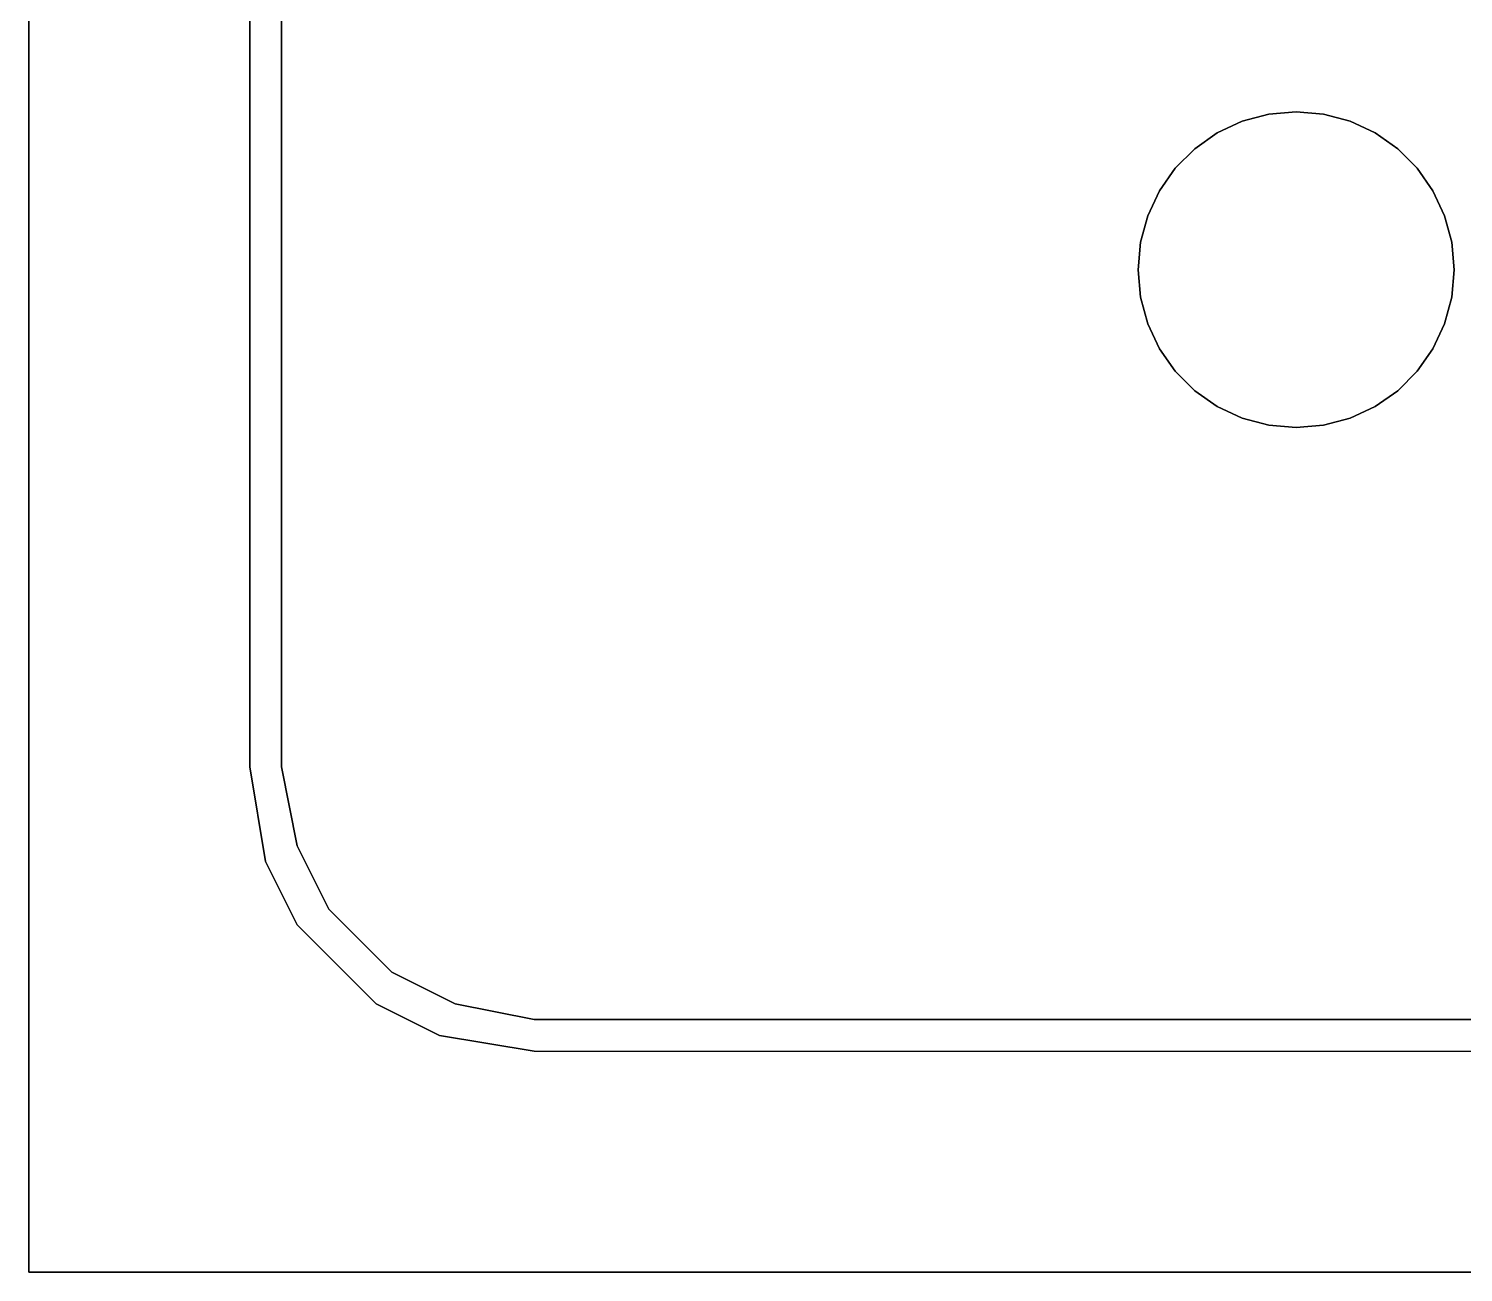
# Model space of a CAD drawing. Header units: inches. Extents: x -7543 to -822, y 102837 to 190349.
# Drawn here: x -829.83032 to -829.82455, y 102836.95143 to 102836.95643 of the extents above; entities that cross this region are included whole.
import ezdxf

# ---------------------------------------------------------------- set-up
doc = ezdxf.new("R2010")
doc.units = ezdxf.units.IN
doc.header["$MEASUREMENT"] = 0
doc.layers.add('TEFRİŞ', color=7, linetype='Continuous', lineweight=25, true_color=0x78462c)

msp = doc.modelspace()

# ---------------------------------------------------------------- linework, layer by layer
at = {"layer": 'TEFRİŞ'}
for p, q in [((-829.8294309, 102836.9581288, -0.004191), (-829.8294309, 102836.9534628, -0.004191)), ((-829.8293674, 102836.9530818, -0.004191), (-829.8294309, 102836.9534628, -0.004191)), ((-829.8292404, 102836.9531453, -0.004191), (-829.8293039, 102836.9534628, -0.004191)), ((-829.8291134, 102836.9528913, -0.004191), (-829.8292404, 102836.9531453, -0.004191)), ((-829.8292404, 102836.9528278, -0.004191), (-829.8293674, 102836.9530818, -0.004191)), ((-829.8288594, 102836.9526373, -0.004191), (-829.8291134, 102836.9528913, -0.004191)), ((-829.8289229, 102836.9525103, -0.004191), (-829.8292404, 102836.9528278, -0.004191)), ((-829.8286054, 102836.9525103, -0.004191), (-829.8288594, 102836.9526373, -0.004191)), ((-829.8286689, 102836.9523833, -0.004191), (-829.8289229, 102836.9525103, -0.004191)), ((-829.8282879, 102836.9524468, -0.004191), (-829.8286054, 102836.9525103, -0.004191)), ((-829.8282879, 102836.9523198, -0.004191), (-829.8286689, 102836.9523833, -0.004191)), ((-829.8282879, 102836.9523198, -0.004191), (-829.8223519, 102836.9523198, -0.004191))]:
    msp.add_line(p, q, dxfattribs=at)
for points in [[(-829.8303199, 102836.9614308, -0.000127), (-829.8303199, 102836.9514308, -0.000127), (-829.8303199, 102836.9514308), (-829.8303199, 102836.9614308)], [(-829.8293039, 102836.9534628, -0.004191), (-829.8293039, 102836.9581288, -0.004191), (-829.8293039, 102836.9581288, -0.000127), (-829.8293039, 102836.9534628, -0.000127)], [(-829.8253342, 102836.9560872, -0.004191), (-829.8254411, 102836.9560585, -0.004191), (-829.8254411, 102836.9560585, -0.004064), (-829.8253342, 102836.9560872, -0.004064)], [(-829.8252239, 102836.9560968, -0.004191), (-829.8253342, 102836.9560872, -0.004191), (-829.8253342, 102836.9560872, -0.004064), (-829.8252239, 102836.9560968, -0.004064)], [(-829.8251137, 102836.9560872, -0.004191), (-829.8252239, 102836.9560968, -0.004191), (-829.8252239, 102836.9560968, -0.004064), (-829.8251137, 102836.9560872, -0.004064)], [(-829.8250067, 102836.9560585, -0.004191), (-829.8251137, 102836.9560872, -0.004191), (-829.8251137, 102836.9560872, -0.004064), (-829.8250067, 102836.9560585, -0.004064)], [(-829.8255414, 102836.9560117, -0.004191), (-829.8256321, 102836.9559482, -0.004191), (-829.8256321, 102836.9559482, -0.004064), (-829.8255414, 102836.9560117, -0.004064)], [(-829.8254411, 102836.9560585, -0.004191), (-829.8255414, 102836.9560117, -0.004191), (-829.8255414, 102836.9560117, -0.004064), (-829.8254411, 102836.9560585, -0.004064)], [(-829.8249064, 102836.9560117, -0.004191), (-829.8250067, 102836.9560585, -0.004191), (-829.8250067, 102836.9560585, -0.004064), (-829.8249064, 102836.9560117, -0.004064)], [(-829.8248157, 102836.9559482, -0.004191), (-829.8249064, 102836.9560117, -0.004191), (-829.8249064, 102836.9560117, -0.004064), (-829.8248157, 102836.9559482, -0.004064)], [(-829.8256321, 102836.9559482, -0.004191), (-829.8257104, 102836.95587, -0.004191), (-829.8257104, 102836.95587, -0.004064), (-829.8256321, 102836.9559482, -0.004064)], [(-829.8247375, 102836.95587, -0.004191), (-829.8248157, 102836.9559482, -0.004191), (-829.8248157, 102836.9559482, -0.004064), (-829.8247375, 102836.95587, -0.004064)], [(-829.8257104, 102836.95587, -0.004191), (-829.8257738, 102836.9557793, -0.004191), (-829.8257738, 102836.9557793, -0.004064), (-829.8257104, 102836.95587, -0.004064)], [(-829.824674, 102836.9557793, -0.004191), (-829.8247375, 102836.95587, -0.004191), (-829.8247375, 102836.95587, -0.004064), (-829.824674, 102836.9557793, -0.004064)], [(-829.8257738, 102836.9557793, -0.004191), (-829.8258206, 102836.955679, -0.004191), (-829.8258206, 102836.955679, -0.004064), (-829.8257738, 102836.9557793, -0.004064)], [(-829.8246272, 102836.955679, -0.004191), (-829.824674, 102836.9557793, -0.004191), (-829.824674, 102836.9557793, -0.004064), (-829.8246272, 102836.955679, -0.004064)], [(-829.8258206, 102836.955679, -0.004191), (-829.8258493, 102836.9555721, -0.004191), (-829.8258493, 102836.9555721, -0.004064), (-829.8258206, 102836.955679, -0.004064)], [(-829.8245986, 102836.9555721, -0.004191), (-829.8246272, 102836.955679, -0.004191), (-829.8246272, 102836.955679, -0.004064), (-829.8245986, 102836.9555721, -0.004064)], [(-829.8258493, 102836.9555721, -0.004191), (-829.8258589, 102836.9554618, -0.004191), (-829.8258589, 102836.9554618, -0.004064), (-829.8258493, 102836.9555721, -0.004064)], [(-829.8245889, 102836.9554618, -0.004191), (-829.8245986, 102836.9555721, -0.004191), (-829.8245986, 102836.9555721, -0.004064), (-829.8245889, 102836.9554618, -0.004064)], [(-829.8258589, 102836.9554618, -0.004191), (-829.8258493, 102836.9553515, -0.004191), (-829.8258493, 102836.9553515, -0.004064), (-829.8258589, 102836.9554618, -0.004064)], [(-829.8258589, 102836.9554618, -0.004191), (-829.8258589, 102836.9554618, -0.004191), (-829.8258589, 102836.9554618, -0.004064)], [(-829.8245986, 102836.9553515, -0.004191), (-829.8245889, 102836.9554618, -0.004191), (-829.8245889, 102836.9554618, -0.004064), (-829.8245986, 102836.9553515, -0.004064)], [(-829.8245889, 102836.9554618, -0.004191), (-829.8245889, 102836.9554618, -0.004191), (-829.8245889, 102836.9554618, -0.004064)], [(-829.8258493, 102836.9553515, -0.004191), (-829.8258206, 102836.9552446, -0.004191), (-829.8258206, 102836.9552446, -0.004064), (-829.8258493, 102836.9553515, -0.004064)], [(-829.8246272, 102836.9552446, -0.004191), (-829.8245986, 102836.9553515, -0.004191), (-829.8245986, 102836.9553515, -0.004064), (-829.8246272, 102836.9552446, -0.004064)], [(-829.8258206, 102836.9552446, -0.004191), (-829.8257738, 102836.9551443, -0.004191), (-829.8257738, 102836.9551443, -0.004064), (-829.8258206, 102836.9552446, -0.004064)], [(-829.824674, 102836.9551443, -0.004191), (-829.8246272, 102836.9552446, -0.004191), (-829.8246272, 102836.9552446, -0.004064), (-829.824674, 102836.9551443, -0.004064)], [(-829.8257738, 102836.9551443, -0.004191), (-829.8257104, 102836.9550536, -0.004191), (-829.8257104, 102836.9550536, -0.004064), (-829.8257738, 102836.9551443, -0.004064)], [(-829.8247375, 102836.9550536, -0.004191), (-829.824674, 102836.9551443, -0.004191), (-829.824674, 102836.9551443, -0.004064), (-829.8247375, 102836.9550536, -0.004064)], [(-829.8257104, 102836.9550536, -0.004191), (-829.8256321, 102836.9549754, -0.004191), (-829.8256321, 102836.9549754, -0.004064), (-829.8257104, 102836.9550536, -0.004064)], [(-829.8248157, 102836.9549754, -0.004191), (-829.8247375, 102836.9550536, -0.004191), (-829.8247375, 102836.9550536, -0.004064), (-829.8248157, 102836.9549754, -0.004064)], [(-829.8256321, 102836.9549754, -0.004191), (-829.8255414, 102836.9549119, -0.004191), (-829.8255414, 102836.9549119, -0.004064), (-829.8256321, 102836.9549754, -0.004064)], [(-829.8249064, 102836.9549119, -0.004191), (-829.8248157, 102836.9549754, -0.004191), (-829.8248157, 102836.9549754, -0.004064), (-829.8249064, 102836.9549119, -0.004064)], [(-829.8255414, 102836.9549119, -0.004191), (-829.8254411, 102836.9548651, -0.004191), (-829.8254411, 102836.9548651, -0.004064), (-829.8255414, 102836.9549119, -0.004064)], [(-829.8250067, 102836.9548651, -0.004191), (-829.8249064, 102836.9549119, -0.004191), (-829.8249064, 102836.9549119, -0.004064), (-829.8250067, 102836.9548651, -0.004064)], [(-829.8254411, 102836.9548651, -0.004191), (-829.8253342, 102836.9548364, -0.004191), (-829.8253342, 102836.9548364, -0.004064), (-829.8254411, 102836.9548651, -0.004064)], [(-829.8251137, 102836.9548364, -0.004191), (-829.8250067, 102836.9548651, -0.004191), (-829.8250067, 102836.9548651, -0.004064), (-829.8251137, 102836.9548364, -0.004064)], [(-829.8253342, 102836.9548364, -0.004191), (-829.8252239, 102836.9548268, -0.004191), (-829.8252239, 102836.9548268, -0.004064), (-829.8253342, 102836.9548364, -0.004064)], [(-829.8252239, 102836.9548268, -0.004191), (-829.8251137, 102836.9548364, -0.004191), (-829.8251137, 102836.9548364, -0.004064), (-829.8252239, 102836.9548268, -0.004064)], [(-829.8292404, 102836.9531453, -0.004191), (-829.8293039, 102836.9534628, -0.004191), (-829.8293039, 102836.9534628, -0.000127), (-829.8292404, 102836.9531453, -0.000127)], [(-829.8292404, 102836.9531453, -0.004191), (-829.8291134, 102836.9528913, -0.004191), (-829.8291134, 102836.9528913, -0.000127), (-829.8292404, 102836.9531453, -0.000127)], [(-829.8288594, 102836.9526373, -0.004191), (-829.8291134, 102836.9528913, -0.004191), (-829.8291134, 102836.9528913, -0.000127), (-829.8288594, 102836.9526373, -0.000127)], [(-829.8286054, 102836.9525103, -0.004191), (-829.8288594, 102836.9526373, -0.004191), (-829.8288594, 102836.9526373, -0.000127), (-829.8286054, 102836.9525103, -0.000127)], [(-829.8282879, 102836.9524468, -0.004191), (-829.8286054, 102836.9525103, -0.004191), (-829.8286054, 102836.9525103, -0.000127), (-829.8282879, 102836.9524468, -0.000127)], [(-829.8223519, 102836.9524468, -0.004191), (-829.8282879, 102836.9524468, -0.004191), (-829.8282879, 102836.9524468, -0.000127), (-829.8223519, 102836.9524468, -0.000127)], [(-829.8203199, 102836.9514308, -0.000127), (-829.8303199, 102836.9514308, -0.000127), (-829.8303199, 102836.9514308), (-829.8203199, 102836.9514308)]]:
    msp.add_3dface(points, dxfattribs=at)
for points, invisible_edges in [([(-829.8294309, 102836.9581288), (-829.8303199, 102836.9581288), (-829.8303199, 102836.9534628), (-829.8294309, 102836.9534628)], 5), ([(-829.8294309, 102836.9581288), (-829.8303199, 102836.9581288), (-829.8303199, 102836.9534628), (-829.8294309, 102836.9534628)], 5), ([(-829.8293039, 102836.9581288, -0.000127), (-829.8293039, 102836.9534628, -0.000127), (-829.8294309, 102836.9534628), (-829.8294309, 102836.9581288)], 10), ([(-829.8294309, 102836.9534628), (-829.8293674, 102836.9530818), (-829.8303199, 102836.9527008), (-829.8303199, 102836.9534628)], 10), ([(-829.8292404, 102836.9531453, -0.000127), (-829.8293674, 102836.9530818), (-829.8294309, 102836.9534628), (-829.8293039, 102836.9534628, -0.000127)], 5), ([(-829.8291134, 102836.9528913, -0.000127), (-829.8292404, 102836.9528278), (-829.8293674, 102836.9530818), (-829.8292404, 102836.9531453, -0.000127)], 5), ([(-829.8293674, 102836.9530818), (-829.8292404, 102836.9528278), (-829.8303199, 102836.9519388), (-829.8303199, 102836.9527008)], 10), ([(-829.8289229, 102836.9525103), (-829.8292404, 102836.9528278), (-829.8291134, 102836.9528913, -0.000127), (-829.8288594, 102836.9526373, -0.000127)], 10), ([(-829.8292404, 102836.9528278), (-829.8289229, 102836.9525103), (-829.8303199, 102836.9514308), (-829.8303199, 102836.9519388)], 10), ([(-829.8286689, 102836.9523833), (-829.8289229, 102836.9525103), (-829.8288594, 102836.9526373, -0.000127), (-829.8286054, 102836.9525103, -0.000127)], 10), ([(-829.8289229, 102836.9525103), (-829.8296849, 102836.9514308), (-829.8303199, 102836.9514308)], 9), ([(-829.8289229, 102836.9525103), (-829.8286689, 102836.9523833), (-829.8288594, 102836.9514308), (-829.8296849, 102836.9514308)], 10), ([(-829.8282879, 102836.9524468, -0.000127), (-829.8282879, 102836.9523198), (-829.8286689, 102836.9523833), (-829.8286054, 102836.9525103, -0.000127)], 5), ([(-829.8282879, 102836.9524468, -0.000127), (-829.8223519, 102836.9524468, -0.000127), (-829.8223519, 102836.9523198), (-829.8282879, 102836.9523198)], 14), ([(-829.8282879, 102836.9523198), (-829.8282879, 102836.9514308), (-829.8288594, 102836.9514308), (-829.8286689, 102836.9523833)], 5), ([(-829.8282879, 102836.9523198), (-829.8223519, 102836.9523198), (-829.8223519, 102836.9514308), (-829.8282879, 102836.9514308)], 11)]:
    msp.add_3dface(points, dxfattribs=dict(at, invisible_edges=invisible_edges))

doc.saveas('drawing.dxf')
